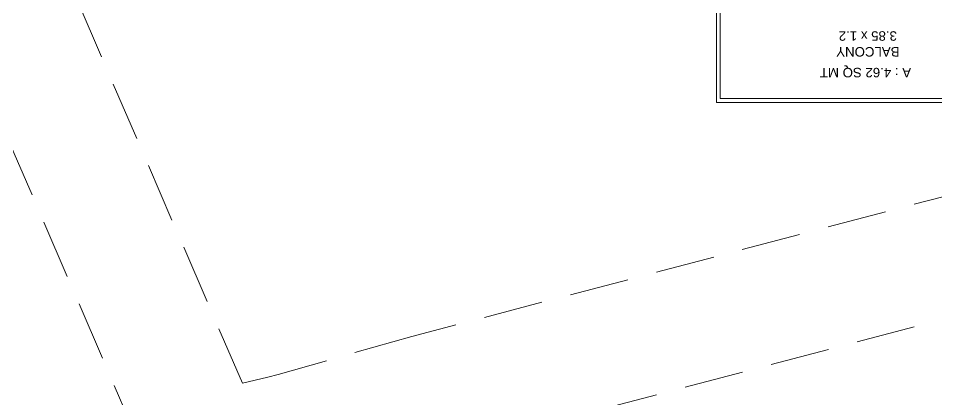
# Model space of a CAD drawing. Header units: inches. Extents: x 27644242 to 29005101, y -955243 to 216979.
# Drawn here: x 28707908 to 28719531, y -361762 to -356936 of the extents above; entities that cross this region are included whole.
import ezdxf

# ---------------------------------------------------------------- set-up
doc = ezdxf.new("R2010")
doc.units = ezdxf.units.IN
doc.header["$MEASUREMENT"] = 0
doc.linetypes.add('01-Xref Col Podium Lvl-1$0$HIDDEN', pattern=[0.375, 0.25, -0.125])
for name, color, linetype, lineweight in [('ELEVATION', 40, 'Continuous', 13), ('RVA Site Boundary', 17, 'Continuous', 15), ('WALL', 7, 'Continuous', 20)]:
    doc.layers.add(name, color=color, linetype=linetype, lineweight=lineweight)
doc.layers.add('text', color=7, linetype='Continuous')
doc.styles.add('AMITS', font='arial.ttf')

# ---------------------------------------------------------------- blocks, each defined once
blk = doc.blocks.new('HDHDHDHDHDHDH')
at = {"layer": 'ELEVATION', "ltscale": 500}
for p, q in [((27609980, -48264), (27606130, -48264)), ((27609930, -48314), (27606180, -48314)), ((27609930, -49464), (27609930, -48314)), ((27609980, -49464), (27609980, -48264))]:
    blk.add_line(p, q, dxfattribs=at)
at = {"layer": 'text', "ltscale": 100, "char_height": 120, "width": 1715.23, "attachment_point": 3, "style": 'AMITS'}
for s, insert in [('\\pxqc;A : 4.62 SQ MT', (27608950, -48583)), ('\\pxqc;BALCONY\\P3.85 x 1.2', (27608920, -48846))]:
    blk.add_mtext(s, dxfattribs=dict(at, insert=insert))

msp = doc.modelspace()

# ---------------------------------------------------------------- block references
at = {"layer": 'WALL', "ltscale": 500, "rotation": 180}
msp.add_blockref('HDHDHDHDHDHDH', (56326722.4, -406265.5), dxfattribs=at)

# ---------------------------------------------------------------- next in the draw order: linework, layer by layer
at = {"layer": 'RVA Site Boundary', "linetype": '01-Xref Col Podium Lvl-1$0$HIDDEN', "ltscale": 3000}
for points in [[(28749256.9, -355932.4), (28741955.5, -356349.3), (28733624.9, -357107.6), (28733013.3, -357237.4), (28732304, -357405.5), (28713285.1, -362409.1), (28711605.9, -362885.9), (28711440.2, -362932.6), (28710425.7, -363168.6), (28709966.3, -363274.3), (28709865.1, -363302.8), (28706230.5, -354885), (28698771.7, -337770.7), (28697412.5, -334698.2), (28698061.3, -334689.7), (28714626.9, -334525.5), (28721180.9, -334584.5), (28728668.1, -334562.4), (28742981.5, -334567.7), (28767232.3, -334586.7)], [(28749146.1, -354436.3), (28741844.7, -354853.2), (28733400.5, -355621.8), (28732684.5, -355773.7), (28731940.1, -355950.2), (28712889.4, -360962.2), (28711197.7, -361442.5), (28711066.7, -361479.4), (28710744.1, -361554.5), (28707606.6, -354288), (28700145.1, -337167.6), (28699705.3, -336173.5), (28714627.6, -336025.6), (28721176.3, -336084.5), (28728670, -336062.4), (28742980.7, -336067.7), (28767228.6, -336086.7)]]:
    msp.add_lwpolyline(points, dxfattribs=at)

doc.saveas('drawing.dxf')
